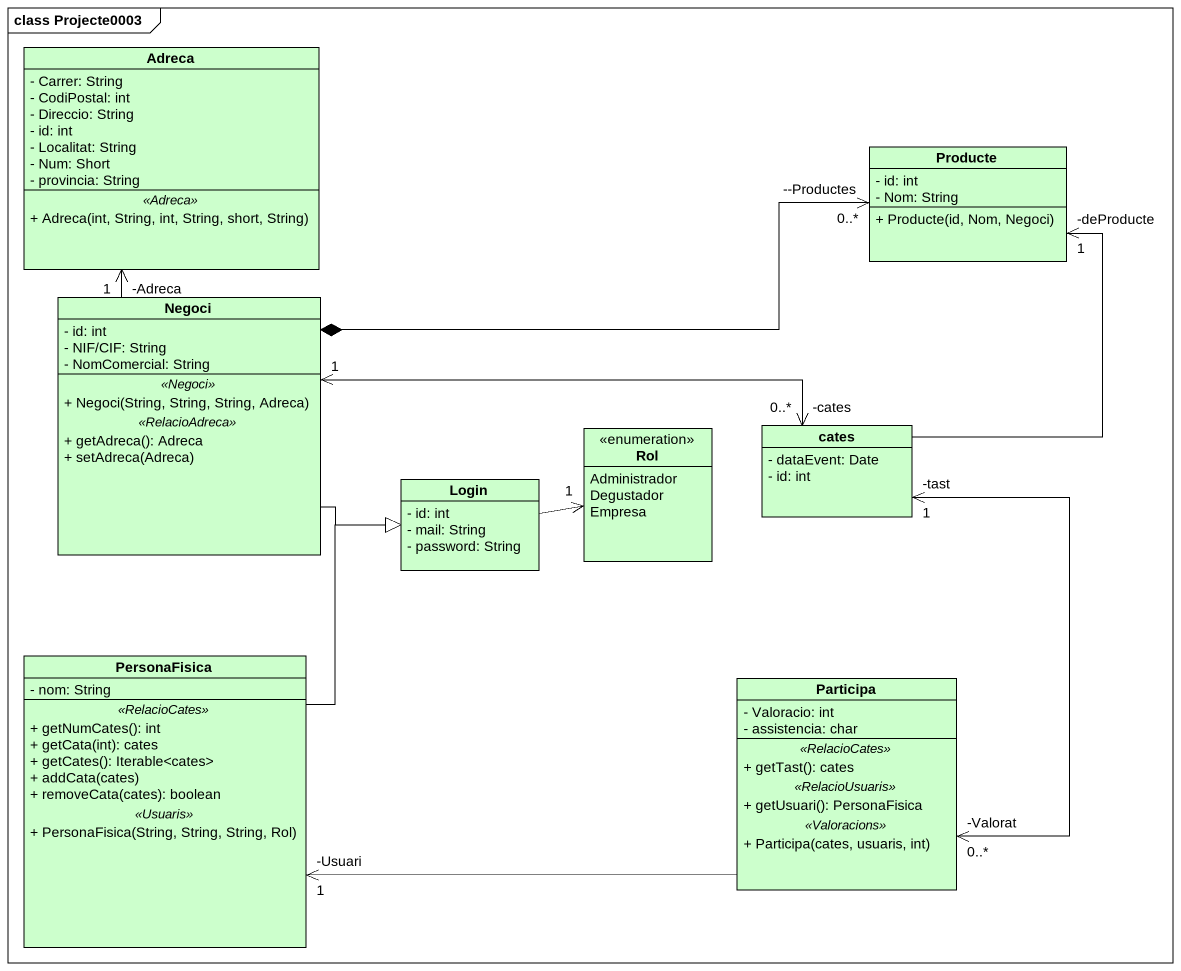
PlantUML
@startuml
mainframe class Projecte0003
hide circle
hide empty members
skinparam classAttributeIconSize 0
class Adreca #CCFFCC {
  - Carrer: String
  - CodiPostal: int
  - Direccio: String
  - id: int
  - Localitat: String
  - Num: Short
  - provincia: String
  .. <<Adreca>> ..
  + Adreca(int, String, int, String, short, String)
}
class Producte #CCFFCC {
  - id: int
  - Nom: String
  + Producte(id, Nom, Negoci)
}
class Negoci #CCFFCC {
  - id: int
  - NIF/CIF: String
  - NomComercial: String
  .. <<Negoci>> ..
  + Negoci(String, String, String, Adreca)
  .. <<RelacioAdreca>> ..
  + getAdreca(): Adreca
  + setAdreca(Adreca)
}
enum Rol #CCFFCC {
  Administrador
  Degustador
  Empresa
}
class cates #CCFFCC {
  - dataEvent: Date
  - id: int
}
class Login #CCFFCC {
  - id: int
  - mail: String
  - password: String
}
class PersonaFisica #CCFFCC {
  - nom: String
  .. <<RelacioCates>> ..
  + getNumCates(): int
  + getCata(int): cates
  + getCates(): Iterable<cates>
  + addCata(cates)
  + removeCata(cates): boolean
  .. <<Usuaris>> ..
  + PersonaFisica(String, String, String, Rol)
}
class Participa #CCFFCC {
  - Valoracio: int
  - assistencia: char
  .. <<RelacioCates>> ..
  + getTast(): cates
  .. <<RelacioUsuaris>> ..
  + getUsuari(): PersonaFisica
  .. <<Valoracions>> ..
  + Participa(cates, usuaris, int)
}
Producte "--Productes\n0..*" <-left-* Negoci
Producte "-deProducte\n1" <-- cates
Negoci -up-> "-Adreca\n1" Adreca
Negoci "1" <-right-> "-cates\n0..*" cates
Negoci -right-|> Login
cates "-tast\n1" <--> "-Valorat\n0..*" Participa
Login -right-> "1" Rol
PersonaFisica -up-|> Login
Participa -left-> "-Usuari\n1" PersonaFisica
@enduml
